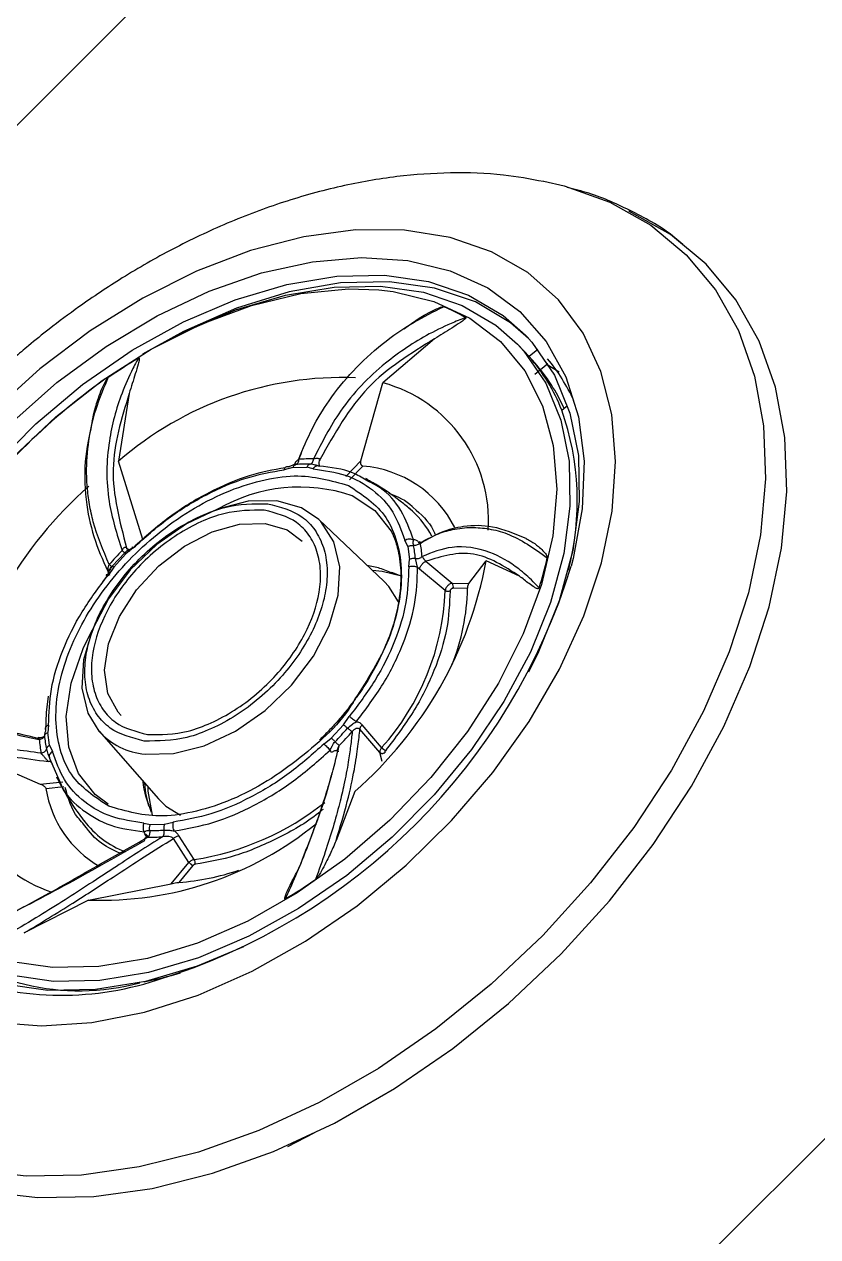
# Model space of a CAD drawing. Header units: inches. Extents: x 0 to 84, y -22 to 124.
# Drawn here: x 35.326 to 36.629, y 34.323 to 36.312 of the extents above; entities that cross this region are included whole.
import ezdxf

# ---------------------------------------------------------------- set-up
doc = ezdxf.new("R2010")
doc.units = ezdxf.units.IN
doc.header["$MEASUREMENT"] = 0
doc.layers.add('1', color=4, linetype='Continuous')
doc.layers.add('BDIM_CYAN', color=4, linetype='Continuous')

# ---------------------------------------------------------------- blocks, each defined once
blk = doc.blocks.new('2026 RELAY')
at = {"layer": '1', "color": 3, "linetype": 'Continuous', "lineweight": 25}
for p, q in [((32.5818, 32.9145), (37.7679, 38.1005)), ((38.4035, 35.7465), (34.5671, 31.9101))]:
    blk.add_line(p, q, dxfattribs=at)
at = {"layer": 'BDIM_CYAN'}
for p, q in [((35.9997, 35.2961), (35.915, 35.2239)), ((36.147, 35.2758), (36.136, 35.2872)), ((36.1695, 35.2784), (36.1552, 35.2669)), ((36.1552, 35.2669), (36.147, 35.2758)), ((36.1644, 35.2567), (36.1552, 35.2669)), ((36.1859, 35.2549), (36.1645, 35.2378)), ((36.2041, 35.2412), (36.1844, 35.2537)), ((35.8789, 35.0957), (35.915, 35.2239)), ((35.4985, 35.2066), (35.481, 35.0956)), ((36.2086, 35.1792), (36.2181, 35.1868)), ((35.7806, 35.1079), (35.7766, 35.0981)), ((35.5208, 34.9666), (35.481, 35.0956)), ((35.7672, 35.0848), (35.7529, 35.0814)), ((35.7672, 35.0848), (35.7902, 35.0853)), ((35.8007, 35.0828), (35.7902, 35.0853)), ((35.8065, 35.0879), (35.8057, 35.0886)), ((35.854, 35.0703), (35.8789, 35.0957)), ((35.8821, 35.0872), (35.8601, 35.0646)), ((35.9638, 35.0131), (35.9576, 35.0185)), ((35.9169, 34.8979), (35.8097, 34.9995)), ((35.9557, 34.9552), (35.9509, 34.9656)), ((35.4913, 34.9452), (35.4707, 34.9229)), ((35.4732, 34.9217), (35.4932, 34.9434)), ((35.5052, 34.953), (35.4932, 34.9434)), ((35.4941, 34.9533), (35.4998, 34.9485)), ((35.9557, 34.9552), (35.9587, 34.9342)), ((35.4732, 34.9217), (35.4637, 34.908)), ((35.9573, 34.922), (35.9587, 34.9342)), ((35.9718, 34.9213), (35.9682, 34.9356)), ((35.9753, 34.918), (35.9718, 34.9213)), ((35.9855, 34.931), (36.0288, 34.895)), ((36.056, 34.8944), (36.0846, 34.932)), ((36.1391, 34.9067), (36.0846, 34.932)), ((35.462, 34.9068), (35.4545, 34.8975)), ((36.0174, 34.883), (35.9753, 34.918)), ((36.0288, 34.895), (36.056, 34.8944)), ((36.0541, 34.8863), (36.03, 34.8868)), ((35.3662, 34.6624), (35.3648, 34.6502)), ((35.8502, 34.6626), (35.8302, 34.641)), ((35.8502, 34.6626), (35.8598, 34.6764)), ((35.9129, 34.6253), (35.8808, 34.6626)), ((35.3677, 34.6292), (35.3648, 34.6502)), ((35.4489, 34.6522), (35.5464, 34.5412)), ((35.8183, 34.6314), (35.8302, 34.641)), ((35.9101, 34.6172), (35.8772, 34.6555)), ((35.2131, 34.6256), (35.3525, 34.5656)), ((35.3677, 34.6292), (35.3725, 34.6188)), ((35.8303, 34.6171), (35.8282, 34.6211)), ((35.3663, 34.6119), (35.3672, 34.6113)), ((35.3678, 34.6081), (35.3846, 34.5693)), ((35.9135, 34.6025), (35.9101, 34.6172)), ((35.3525, 34.5656), (35.3893, 34.5692)), ((35.391, 34.5611), (35.3619, 34.5579)), ((35.8688, 34.5534), (35.8381, 34.4727)), ((35.5227, 34.5016), (35.5332, 34.499)), ((35.5562, 34.4996), (35.5705, 34.503)), ((35.5241, 34.4836), (35.5229, 34.4871)), ((35.5272, 34.4786), (35.5241, 34.4836)), ((35.5332, 34.499), (35.5562, 34.4996)), ((35.5966, 34.4369), (35.5712, 34.4762)), ((35.6052, 34.4417), (35.5805, 34.4801)), ((35.5671, 34.402), (35.5966, 34.4369)), ((35.6032, 34.4318), (35.5801, 34.4041)), ((35.4314, 34.3752), (35.5671, 34.402)), ((35.4314, 34.3752), (35.3261, 34.3213)), ((35.759, 33.9707), (35.8021, 33.993))]:
    blk.add_line(p, q, dxfattribs=at)
at = {"layer": 'BDIM_CYAN', "flags": 128}
for points in [[(36.1791, 35.5548), (36.2123, 35.547), (36.2876, 35.5201)], [(36.2876, 35.5201), (36.3547, 35.4824), (36.4127, 35.4342), (36.4609, 35.3764), (36.4985, 35.3097), (36.525, 35.2351), (36.54, 35.1536), (36.5433, 35.0663), (36.5349, 34.9746), (36.5149, 34.8795), (36.4836, 34.7826), (36.4414, 34.6852), (36.3889, 34.5885), (36.3268, 34.4941), (36.256, 34.4032), (36.1776, 34.317), (36.0925, 34.2369), (36.0021, 34.1639), (35.9075, 34.099), (35.8101, 34.0432), (35.7113, 33.9972), (35.6125, 33.9617), (35.5149, 33.9372), (35.4201, 33.924), (35.3293, 33.9223), (35.2439, 33.9322)], [(35.2617, 33.8969), (35.3483, 33.8869), (35.4402, 33.8886), (35.5363, 33.902), (35.635, 33.9268), (35.7352, 33.9627), (35.8353, 34.0093), (35.9339, 34.0659), (36.0297, 34.1316), (36.1213, 34.2056), (36.2075, 34.2867), (36.287, 34.374), (36.3586, 34.4661), (36.4215, 34.5618), (36.4747, 34.6597), (36.5175, 34.7584), (36.5492, 34.8566), (36.5695, 34.9528), (36.578, 35.0458), (36.5746, 35.1342), (36.5594, 35.2167), (36.5325, 35.2923), (36.4945, 35.3599), (36.4457, 35.4184), (36.3869, 35.4672), (36.3189, 35.5054), (36.3189, 35.5054)], [(36.0934, 35.4391), (36.0255, 35.4626), (35.9506, 35.4746), (35.87, 35.475), (35.7852, 35.4637), (35.6977, 35.441), (35.609, 35.4073), (35.5207, 35.3631), (35.4345, 35.3092), (35.3517, 35.2467), (35.274, 35.1766)], [(35.2764, 34.1748), (35.3543, 34.1686), (35.4372, 34.174), (35.5236, 34.191), (35.6119, 34.2193), (35.7006, 34.2584), (35.788, 34.3075), (35.8727, 34.3658), (35.9531, 34.4323), (36.0278, 34.5057), (36.0954, 34.5847), (36.1548, 34.6681), (36.2049, 34.7541), (36.2447, 34.8414), (36.2736, 34.9284), (36.2911, 35.0134), (36.2969, 35.095), (36.2907, 35.1718), (36.2729, 35.2424), (36.2436, 35.3054), (36.2034, 35.3599), (36.153, 35.4047), (36.0934, 35.4391)], [(35.3043, 35.1574), (35.3799, 35.2245), (35.4605, 35.2837), (35.5444, 35.3341), (35.6299, 35.3745), (35.7155, 35.4042), (35.7994, 35.4226), (35.88, 35.4294), (35.9558, 35.4244), (36.0252, 35.4077), (36.087, 35.3797), (36.1399, 35.3408), (36.1829, 35.2919), (36.2151, 35.2339), (36.236, 35.1679), (36.2451, 35.0953), (36.2422, 35.0173), (36.2274, 34.9357), (36.2242, 34.9231)], [(35.1336, 34.3247), (35.1227, 34.3366), (35.0859, 34.3903), (35.0603, 34.4527), (35.0466, 34.5224), (35.045, 34.598), (35.0555, 34.678), (35.078, 34.7608), (35.1119, 34.8446), (35.1566, 34.9278), (35.2112, 35.0087), (35.2745, 35.0856), (35.3452, 35.1569), (35.422, 35.2213), (35.5033, 35.2774), (35.5874, 35.324), (35.6726, 35.3603), (35.7571, 35.3854), (35.8393, 35.3988), (35.9174, 35.4004), (35.9899, 35.39), (36.0553, 35.3678)], [(35.1027, 34.7783), (35.1065, 34.7889), (35.142, 34.8703), (35.188, 34.9506), (35.2435, 35.0281), (35.3073, 35.1012), (35.3781, 35.1683), (35.4543, 35.228), (35.5344, 35.2791), (35.6166, 35.3204), (35.6991, 35.351), (35.7803, 35.3703), (35.8584, 35.3779), (35.9083, 35.3764)], [(35.9083, 35.3764), (35.9317, 35.3737), (35.9987, 35.3576), (36.0578, 35.3301), (36.108, 35.2918), (36.148, 35.2434), (36.1771, 35.186), (36.1947, 35.1209), (36.2003, 35.0493), (36.1938, 34.9729), (36.1754, 34.8932), (36.1454, 34.812), (36.1046, 34.7309), (36.0537, 34.6518), (35.9939, 34.5763), (35.9264, 34.506), (35.8527, 34.4424), (35.7744, 34.3869), (35.693, 34.3406), (35.6104, 34.3045), (35.5283, 34.2795), (35.4485, 34.266), (35.3726, 34.2643), (35.3023, 34.2745)], [(36.1539, 35.2969), (36.1247, 35.3221), (36.0667, 35.3567), (35.9999, 35.3794), (35.9256, 35.3898), (35.8455, 35.3878), (35.7613, 35.3733), (35.6747, 35.3466), (35.5877, 35.3084), (35.5205, 35.271)], [(35.5808, 35.3037), (35.5902, 35.3084), (35.673, 35.3436), (35.7552, 35.368), (35.835, 35.3811), (35.911, 35.3826), (35.9815, 35.3725), (36.0451, 35.351), (36.1005, 35.3185), (36.1359, 35.2874)], [(36.0553, 35.3678), (36.1123, 35.3344), (36.149, 35.3022)], [(36.149, 35.3022), (36.1597, 35.2904), (36.1966, 35.2366), (36.2221, 35.1743), (36.2358, 35.1046), (36.2374, 35.029), (36.2269, 34.949), (36.2044, 34.8662), (36.1705, 34.7824), (36.1541, 34.7493)], [(36.1359, 35.2874), (36.1465, 35.2757), (36.1824, 35.2235), (36.2072, 35.1629), (36.2205, 35.0951), (36.2221, 35.0216), (36.2118, 34.9438), (36.19, 34.8634), (36.157, 34.7819), (36.1136, 34.701), (36.0606, 34.6224)], [(35.8645, 35.0388), (35.9018, 35.0143), (35.9285, 34.9806)], [(35.8097, 34.9995), (35.7813, 35.0188), (35.7407, 35.0302), (35.6938, 35.0295), (35.6434, 35.0167), (35.5924, 34.9927), (35.5437, 34.9587), (35.5001, 34.9169), (35.4643, 34.8695), (35.4382, 34.8194), (35.4235, 34.7695), (35.4209, 34.7227), (35.4306, 34.6817), (35.4488, 34.6523)], [(35.5245, 34.6147), (35.5714, 34.6154), (35.6218, 34.6282), (35.6728, 34.6522), (35.7215, 34.6862), (35.765, 34.728), (35.8009, 34.7754), (35.8269, 34.8254), (35.8417, 34.8754), (35.8443, 34.9222), (35.8346, 34.9632), (35.8132, 34.9961), (35.8097, 34.9995)], [(35.4855, 34.6779), (35.4805, 34.6833), (35.4635, 34.7143), (35.458, 34.7526), (35.4645, 34.7957), (35.4824, 34.8406), (35.5105, 34.8842), (35.547, 34.9236), (35.5893, 34.9561), (35.6346, 34.9795), (35.6798, 34.9922), (35.7217, 34.9933)], [(35.7217, 34.9933), (35.7576, 34.9827), (35.7826, 34.9639)], [(35.9457, 34.9067), (35.9138, 34.9144), (35.8978, 34.916)], [(35.9293, 34.9134), (35.9416, 34.9085), (35.946, 34.9064)], [(35.9406, 34.8648), (35.9249, 34.8895), (35.9169, 34.8979)], [(35.4638, 34.5324), (35.4425, 34.5484), (35.4152, 34.583), (35.3992, 34.6263), (35.3951, 34.6764), (35.4031, 34.7311), (35.4228, 34.788), (35.4377, 34.818)], [(35.3653, 34.7095), (35.3619, 34.6832), (35.3612, 34.6531)], [(36.0606, 34.6224), (35.999, 34.5476), (35.9302, 34.4783), (35.8556, 34.4157), (35.7766, 34.3612), (35.6948, 34.3159), (35.6121, 34.2806), (35.5299, 34.2562), (35.45, 34.2431), (35.3741, 34.2416), (35.3036, 34.2518), (35.24, 34.2733), (35.1846, 34.3058), (35.1492, 34.3369)], [(35.5305, 34.5292), (35.5257, 34.5504), (35.5239, 34.5668)], [(35.529, 34.5609), (35.5293, 34.554), (35.536, 34.5143)], [(35.5464, 34.5412), (35.5588, 34.5292), (35.5828, 34.5142)], [(35.6859, 34.2985), (35.6099, 34.2667), (35.5253, 34.2416), (35.4432, 34.2282), (35.365, 34.2266), (35.2925, 34.237), (35.2271, 34.2591), (35.1701, 34.2926), (35.1336, 34.3247)]]:
    blk.add_lwpolyline(points, dxfattribs=at)
at = {"layer": 'BDIM_CYAN'}
for centre, radius, start, end in [((35.8986, 35.0652), 0.3063, 60.2185, 67.7536), ((36.0105, 34.4434), 0.9597, 121.1836, 124.7016), ((35.9322, 35.0711), 0.2967, 21.362, 41.2857), ((35.9433, 35.0622), 0.2945, 24.0334, 41.3274), ((35.952, 35.0691), 0.3036, 24.4879, 39.8144), ((36.0888, 34.3488), 1.0834, 125.5753, 144.3894), ((35.8492, 34.6698), 0.5629, 87.9042, 130.8459), ((35.8538, 34.9973), 0.2347, 356.2621, 74.8826), ((35.7842, 35.0302), 0.4498, 345.393, 19.3539), ((35.7959, 34.8252), 0.2739, 88.9185, 94.0167), ((35.8212, 35.0919), 0.0116, 144.8739, 198.9453), ((35.7905, 34.8253), 0.2653, 88.9186, 94.0167), ((35.8678, 34.9021), 0.1856, 27.0552, 85.5897), ((35.8674, 34.5554), 0.6618, 131.1032, 169.5439), ((35.7785, 34.7837), 0.2691, 71.3743, 119.8943), ((35.8581, 34.8986), 0.1558, 28.2981, 47.299), ((35.7648, 34.9199), 0.2154, 5.0866, 11.0712), ((35.8977, 34.5469), 0.5747, 135.6416, 138.7518), ((35.7605, 34.9171), 0.2086, 5.0866, 11.0712), ((35.2418, 35.2267), 1.0282, 287.0373, 342.8287), ((35.4337, 35.0521), 0.6618, 311.1032, 349.5439), ((35.5616, 35.0767), 0.6386, 342.7372, 347.3536), ((35.607, 34.8994), 0.4107, 318.1345, 357.7104), ((36.0225, 34.8899), 0.00815, 337.3517, 38.2663), ((35.6872, 34.8957), 0.367, 338.5548, 358.5454), ((35.5672, 34.663), 0.2086, 185.0866, 191.0712), ((35.5339, 34.7286), 0.1143, 221.8994, 265.2912), ((35.4385, 35.0242), 0.5566, 315.6415, 318.7518), ((35.4324, 35.0306), 0.5748, 315.6417, 318.7517), ((35.4472, 34.6101), 0.2346, 176.2329, 251.217), ((35.5653, 34.6576), 0.2154, 185.0867, 191.0712), ((35.9386, 34.6511), 0.0364, 225.1566, 237.6581), ((35.5394, 34.5863), 0.1798, 189.068, 239.9626), ((35.5353, 34.8938), 0.4575, 278.7823, 308.411), ((35.5498, 34.6018), 0.1584, 217.6048, 248.5223), ((35.4527, 34.9321), 0.5573, 267.8068, 309.3344), ((35.5371, 34.7547), 0.2653, 268.9186, 274.0167), ((35.5342, 34.7523), 0.2739, 268.9186, 274.0167), ((35.5979, 34.4364), 0.00901, 343.2833, 35.7147), ((35.5528, 34.7887), 0.3855, 274.056, 289.0217), ((35.2581, 35.198), 0.9597, 301.1836, 304.7019), ((35.4166, 34.6074), 0.3811, 227.6992, 285.145), ((35.3877, 34.7221), 0.5031, 248.6346, 287.9918), ((35.388, 34.9065), 0.6792, 281.4507, 286.6721)]:
    blk.add_arc(centre, radius, start, end, dxfattribs=at)
for points, knots in [([(36.1785, 35.5541), (36.1568, 35.5582), (36.1077, 35.5674), (36.0269, 35.5698), (35.9372, 35.5638), (35.8454, 35.5477), (35.7522, 35.522), (35.6597, 35.4873), (35.5711, 35.4453), (35.4898, 35.3988), (35.4224, 35.3539), (35.3715, 35.3159), (35.3363, 35.2876), (35.312, 35.2669), (35.295, 35.252), (35.2831, 35.2412), (35.2748, 35.2336), (35.2689, 35.2281), (35.2648, 35.2242), (35.2603, 35.2199), (35.2571, 35.2169), (35.2549, 35.2148)], [0, 0, 0, 0, 0.074244, 0.167929, 0.259973, 0.35451, 0.450839, 0.546212, 0.64031, 0.729298, 0.808383, 0.864437, 0.904119, 0.932193, 0.95205, 0.966094, 0.976024, 0.983046, 0.988012, 0.991523, 1, 1, 1, 1]), ([(36.4073, 35.4509), (36.4031, 35.4546), (36.3783, 35.4764), (36.3264, 35.5049), (36.2667, 35.5322), (36.2292, 35.5415), (36.2172, 35.5444)], [0, 0, 0, 0, 0.0811107, 0.4701054, 0.8301533, 1, 1, 1, 1]), ([(35.7767, 35.0984), (35.7837, 35.1155), (35.7975, 35.149), (35.8275, 35.1979), (35.8655, 35.2451), (35.9129, 35.2885), (35.9632, 35.3234), (35.9983, 35.3407), (36.0146, 35.3486)], [0, 0, 0, 0, 0.154219, 0.301464, 0.47799, 0.661716, 0.843633, 1, 1, 1, 1]), ([(35.9497, 35.3124), (35.9537, 35.3154), (35.9644, 35.3235), (35.98, 35.3334), (35.9947, 35.3416), (36.005, 35.346), (36.0114, 35.3491), (36.0142, 35.3487), (36.0146, 35.3486)], [0, 0, 0, 0, 0.191782, 0.518998, 0.728969, 0.85611, 0.98384, 1, 1, 1, 1]), ([(36.0507, 35.331), (36.05, 35.3307), (36.0479, 35.3299), (36.0417, 35.3276), (36.0223, 35.3197), (35.9788, 35.2991), (35.9123, 35.2549), (35.845, 35.1855), (35.8148, 35.126), (35.801, 35.099)], [0, 0, 0, 0, 0.007324, 0.019564, 0.058649, 0.192116, 0.441769, 0.746986, 1, 1, 1, 1]), ([(36.0507, 35.331), (36.0508, 35.3309), (36.0509, 35.3308), (36.051, 35.3306), (36.051, 35.3303), (36.0509, 35.3299), (36.0503, 35.3291), (36.0474, 35.3264), (36.035, 35.3181), (36.0183, 35.308), (36.0044, 35.2991), (35.9997, 35.2961)], [0, 0, 0, 0, 0.005486, 0.011027, 0.016042, 0.021524, 0.030897, 0.060168, 0.194769, 0.728714, 1, 1, 1, 1]), ([(35.9997, 35.2961), (35.9608, 35.2721), (35.8822, 35.2237), (35.8354, 35.1405), (35.8117, 35.0986)], [0, 0, 0, 0, 0.494868, 1, 1, 1, 1]), ([(35.5136, 35.2645), (35.5132, 35.2637), (35.5121, 35.2618), (35.509, 35.2561), (35.4996, 35.238), (35.4808, 35.1954), (35.4614, 35.123), (35.4597, 35.0348), (35.4783, 34.9756), (35.4867, 34.9487)], [0, 0, 0, 0, 0.007325, 0.019566, 0.05865, 0.192116, 0.441769, 0.746986, 1, 1, 1, 1]), ([(35.5136, 35.2645), (35.5137, 35.2645), (35.5139, 35.2646), (35.5142, 35.2647), (35.5145, 35.2646), (35.5147, 35.2644), (35.5149, 35.2637), (35.5148, 35.2605), (35.5112, 35.2468), (35.5051, 35.2282), (35.5001, 35.212), (35.4985, 35.2066)], [0, 0, 0, 0, 0.005501, 0.011055, 0.016084, 0.02158, 0.030977, 0.060324, 0.195274, 0.730604, 1, 1, 1, 1]), ([(35.4655, 34.9259), (35.4557, 34.949), (35.442, 34.9815), (35.4329, 35.0244), (35.4292, 35.0532), (35.4279, 35.0904), (35.4321, 35.1354), (35.4444, 35.1859), (35.4578, 35.2174), (35.4641, 35.2324)], [0, 0, 0, 0, 0.229238, 0.322198, 0.414546, 0.50635, 0.67863, 0.847274, 1, 1, 1, 1]), ([(35.4378, 35.161), (35.4388, 35.1657), (35.4414, 35.1784), (35.4467, 35.196), (35.4527, 35.2119), (35.4579, 35.2227), (35.4609, 35.2295), (35.4638, 35.2321), (35.4641, 35.2324)], [0, 0, 0, 0, 0.191797, 0.519052, 0.729035, 0.856173, 0.983899, 1, 1, 1, 1]), ([(35.4985, 35.2066), (35.4858, 35.1653), (35.4601, 35.082), (35.4827, 34.9965), (35.4941, 34.9533)], [0, 0, 0, 0, 0.495173, 1, 1, 1, 1]), ([(35.4378, 35.161), (35.433, 35.139), (35.4233, 35.0936), (35.4264, 35.0271), (35.4407, 34.9645), (35.4579, 34.9267), (35.4663, 34.9081)], [0, 0, 0, 0, 0.262316, 0.539411, 0.773759, 1, 1, 1, 1]), ([(35.7715, 35.093), (35.7715, 35.093), (35.7717, 35.0942), (35.7733, 35.0961), (35.7756, 35.0977), (35.7767, 35.0984)], [0, 0, 0, 0, 0.027901, 0.517854, 1, 1, 1, 1]), ([(35.801, 35.099), (35.8019, 35.0994), (35.8037, 35.1), (35.8063, 35.1003), (35.8083, 35.1002), (35.8096, 35.0998), (35.8109, 35.0993), (35.8114, 35.0988), (35.8117, 35.0986)], [0, 0, 0, 0, 0.27767, 0.532627, 0.651875, 0.767289, 0.882123, 1, 1, 1, 1]), ([(35.7546, 35.0845), (35.735, 35.081), (35.694, 35.0736), (35.629, 35.0452), (35.5635, 35.0056), (35.5244, 34.9707), (35.5048, 34.9532)], [0, 0, 0, 0, 0.2318259, 0.487884, 0.7439421, 1, 1, 1, 1]), ([(35.5052, 34.953), (35.5239, 34.9697), (35.5617, 35.0035), (35.6254, 35.0421), (35.6906, 35.0703), (35.7323, 35.0777), (35.7529, 35.0814)], [0, 0, 0, 0, 0.247011, 0.5, 0.752989, 1, 1, 1, 1]), ([(35.772, 35.0899), (35.7698, 35.0895), (35.7653, 35.0887), (35.7623, 35.0868), (35.7607, 35.0859)], [0, 0, 0, 0, 0.490746, 1, 1, 1, 1]), ([(35.7714, 35.0928), (35.7708, 35.0918), (35.77, 35.0901), (35.7686, 35.0893), (35.7683, 35.0893), (35.7682, 35.0894)], [0, 0, 0, 0, 0.478086, 0.736659, 1, 1, 1, 1]), ([(35.8101, 35.0873), (35.8081, 35.0879), (35.8046, 35.0889), (35.7996, 35.0902), (35.7969, 35.0904), (35.7955, 35.0905)], [0, 0, 0, 0, 0.40286, 0.687897, 1, 1, 1, 1]), ([(35.8007, 35.0828), (35.8188, 35.0802), (35.8555, 35.075), (35.8996, 35.0499), (35.9337, 35.014), (35.9452, 34.9816), (35.9509, 34.9656)], [0, 0, 0, 0, 0.2470115, 0.5, 0.7529885, 1, 1, 1, 1]), ([(35.8873, 35.0641), (35.8801, 35.0685), (35.8583, 35.0819), (35.8295, 35.0851), (35.8101, 35.0873)], [0, 0, 0, 0, 0.328613, 1, 1, 1, 1]), ([(35.8821, 35.0872), (35.8817, 35.0873), (35.8811, 35.0874), (35.8801, 35.0882), (35.8794, 35.0892), (35.8788, 35.0907), (35.8785, 35.093), (35.8787, 35.0947), (35.8789, 35.0957)], [0, 0, 0, 0, 0.127615, 0.255978, 0.374291, 0.494236, 0.689367, 1, 1, 1, 1]), ([(35.4651, 34.529), (35.442, 34.5441), (35.4065, 34.5675), (35.3835, 34.6219), (35.3762, 34.6707), (35.3812, 34.7249), (35.4023, 34.7974), (35.4526, 34.8871), (35.5279, 34.9655), (35.5983, 35.0156), (35.6564, 35.0457), (35.7144, 35.0649), (35.7865, 35.0761), (35.83, 35.0636), (35.8584, 35.0554)], [0, 0, 0, 0, 0.119728, 0.18418, 0.25, 0.31582, 0.380272, 0.5, 0.619728, 0.68418, 0.75, 0.81582, 0.880272, 1, 1, 1, 1]), ([(35.9589, 35.0174), (35.9538, 35.0216), (35.9362, 35.0359), (35.912, 35.0528), (35.8922, 35.0637), (35.8869, 35.0667)], [0, 0, 0, 0, 0.232225, 0.793032, 1, 1, 1, 1]), ([(35.9653, 34.9663), (35.9592, 34.9829), (35.947, 35.0161), (35.9189, 35.0487), (35.8953, 35.0602), (35.8873, 35.0641)], [0, 0, 0, 0, 0.39832, 0.79664, 1, 1, 1, 1]), ([(35.8584, 35.0554), (35.8814, 35.0403), (35.9169, 35.0169), (35.9399, 34.9625), (35.9473, 34.9137), (35.9421, 34.8595), (35.9224, 34.7886), (35.8899, 34.7376), (35.8691, 34.7051)], [0, 0, 0, 0, 0.242609, 0.37321, 0.506583, 0.639955, 0.770556, 1, 1, 1, 1]), ([(35.9249, 35.0426), (35.939, 35.0371), (35.9541, 35.0313), (35.9639, 35.02), (35.9645, 35.0193)], [0, 0, 0, 0, 0.942773, 1, 1, 1, 1]), ([(35.5232, 34.6361), (35.503, 34.6413), (35.472, 34.6494), (35.4448, 34.6785), (35.4304, 34.707), (35.4244, 34.7408), (35.4274, 34.7887), (35.4492, 34.8521), (35.4921, 34.913), (35.5363, 34.9558), (35.5748, 34.9843), (35.6152, 35.0061), (35.6677, 35.0256), (35.7029, 35.0255), (35.7258, 35.0255)], [0, 0, 0, 0, 0.119728, 0.18418, 0.25, 0.31582, 0.380272, 0.5, 0.619728, 0.68418, 0.75, 0.81582, 0.880272, 1, 1, 1, 1]), ([(35.7258, 35.0255), (35.746, 35.0203), (35.7771, 35.0123), (35.8043, 34.9832), (35.8186, 34.9547), (35.8246, 34.9208), (35.8217, 34.873), (35.7998, 34.8095), (35.757, 34.7486), (35.7127, 34.7058), (35.6743, 34.6773), (35.6338, 34.6555), (35.5813, 34.6361), (35.5461, 34.6361), (35.5232, 34.6361)], [0, 0, 0, 0, 0.119728, 0.18418, 0.25, 0.31582, 0.380272, 0.5, 0.619728, 0.68418, 0.75, 0.81582, 0.880272, 1, 1, 1, 1]), ([(35.9645, 35.0193), (35.9774, 35.0083), (35.9924, 34.9955), (36, 34.9767), (36.001, 34.974)], [0, 0, 0, 0, 0.857991, 1, 1, 1, 1]), ([(35.7203, 35.0149), (35.6987, 35.0149), (35.6654, 35.0149), (35.6157, 34.9966), (35.5775, 34.9759), (35.5411, 34.949), (35.4993, 34.9085), (35.4588, 34.851), (35.4381, 34.791), (35.4354, 34.7458), (35.441, 34.7137), (35.4546, 34.6868), (35.4803, 34.6593), (35.5097, 34.6517), (35.5287, 34.6468)], [0, 0, 0, 0, 0.119728, 0.18418, 0.25, 0.31582, 0.380272, 0.5, 0.619728, 0.68418, 0.75, 0.81582, 0.880272, 1, 1, 1, 1]), ([(35.5287, 34.6468), (35.5504, 34.6467), (35.5837, 34.6467), (35.6333, 34.6651), (35.6715, 34.6857), (35.7079, 34.7126), (35.7498, 34.7531), (35.7903, 34.8107), (35.8109, 34.8707), (35.8137, 34.9159), (35.808, 34.9479), (35.7945, 34.9748), (35.7687, 35.0024), (35.7394, 35.01), (35.7203, 35.0149)], [0, 0, 0, 0, 0.119728, 0.18418, 0.25, 0.31582, 0.380272, 0.5, 0.619728, 0.68418, 0.75, 0.81582, 0.880272, 1, 1, 1, 1]), ([(35.9286, 34.9805), (35.9287, 34.9803), (35.9291, 34.9796), (35.9351, 34.9672), (35.9422, 34.9418), (35.9457, 34.9052), (35.9412, 34.8592), (35.9282, 34.8123), (35.9099, 34.7701), (35.8911, 34.7368), (35.8778, 34.7161), (35.8703, 34.7061), (35.8693, 34.7049)], [0, 0, 0, 0, 0.0237627, 0.1026676, 0.2083463, 0.3533722, 0.5034639, 0.6696393, 0.800117, 0.8999172, 0.9875106, 1, 1, 1, 1]), ([(35.9762, 34.9613), (35.985, 34.9662), (36.002, 34.9757), (36.0306, 34.9843), (36.0595, 34.9875), (36.0896, 34.9849), (36.1325, 34.9738), (36.1632, 34.9521), (36.1847, 34.9369)], [0, 0, 0, 0, 0.135552, 0.260798, 0.405842, 0.535564, 0.673856, 1, 1, 1, 1]), ([(36.1499, 34.9683), (36.1317, 34.976), (36.0982, 34.9903), (36.0504, 34.9901), (36.0106, 34.9803), (35.9886, 34.9674), (35.9778, 34.961)], [0, 0, 0, 0, 0.317509, 0.583481, 0.794833, 1, 1, 1, 1]), ([(35.9652, 34.9571), (35.9649, 34.9592), (35.9645, 34.9629), (35.965, 34.9653), (35.9653, 34.9663)], [0, 0, 0, 0, 0.571403, 1, 1, 1, 1]), ([(35.9731, 34.9632), (35.9717, 34.9641), (35.9688, 34.966), (35.9665, 34.9662), (35.9653, 34.9663)], [0, 0, 0, 0, 0.459354, 1, 1, 1, 1]), ([(35.9731, 34.9632), (35.9733, 34.9627), (35.9735, 34.9617), (35.9746, 34.9608), (35.976, 34.9605), (35.9772, 34.9609), (35.9778, 34.961)], [0, 0, 0, 0, 0.245337, 0.5, 0.754663, 1, 1, 1, 1]), ([(35.9778, 34.961), (35.9774, 34.9614), (35.9767, 34.9621), (35.9756, 34.9631), (35.9749, 34.9636), (35.975, 34.9631), (35.9758, 34.9619), (35.9762, 34.9613)], [0, 0, 0, 0, 0.111469, 0.230184, 0.482261, 0.743373, 1, 1, 1, 1]), ([(36.1499, 34.9683), (36.1525, 34.967), (36.1596, 34.9633), (36.169, 34.9567), (36.1769, 34.9496), (36.1813, 34.9445), (36.1836, 34.9411), (36.1845, 34.939), (36.1848, 34.9377), (36.1847, 34.9371), (36.1847, 34.9369)], [0, 0, 0, 0, 0.191797, 0.519572, 0.729704, 0.856737, 0.930022, 0.970712, 0.992634, 1, 1, 1, 1]), ([(35.4867, 34.9487), (35.4872, 34.9497), (35.4882, 34.9516), (35.4899, 34.9533), (35.4913, 34.9541), (35.4924, 34.9542), (35.4933, 34.954), (35.4939, 34.9535), (35.4941, 34.9533)], [0, 0, 0, 0, 0.277558, 0.532524, 0.651825, 0.767232, 0.882131, 1, 1, 1, 1]), ([(35.4911, 34.945), (35.4911, 34.9449), (35.4912, 34.9448), (35.4901, 34.9456), (35.4886, 34.947), (35.4873, 34.9482), (35.4867, 34.9487)], [0, 0, 0, 0, 0.266689, 0.531115, 0.778754, 1, 1, 1, 1]), ([(35.5048, 34.9532), (35.5038, 34.9527), (35.5024, 34.9519), (35.5001, 34.951), (35.4975, 34.9498), (35.4943, 34.9479), (35.4922, 34.9459), (35.4911, 34.945)], [0, 0, 0, 0, 0.224307, 0.303573, 0.473827, 0.745729, 1, 1, 1, 1]), ([(35.4911, 34.9448), (35.4919, 34.9457), (35.4935, 34.9474), (35.4953, 34.9489), (35.4966, 34.9497), (35.4973, 34.9493), (35.4977, 34.9491)], [0, 0, 0, 0, 0.320589, 0.589954, 0.808478, 1, 1, 1, 1]), ([(35.4912, 34.945), (35.4913, 34.945), (35.4915, 34.9449), (35.4922, 34.9443), (35.4929, 34.9437), (35.4932, 34.9434)], [0, 0, 0, 0, 0.288757, 0.653014, 1, 1, 1, 1]), ([(35.4998, 34.9485), (35.4998, 34.9485), (35.499, 34.9485), (35.4977, 34.949), (35.496, 34.9501), (35.4948, 34.9516), (35.4943, 34.9527), (35.4941, 34.9533)], [0, 0, 0, 0, 0.003449, 0.274311, 0.53516, 0.778573, 1, 1, 1, 1]), ([(35.9682, 34.9356), (35.9694, 34.9355), (35.9716, 34.9353), (35.9749, 34.936), (35.9776, 34.9373), (35.9788, 34.9385), (35.9794, 34.939)], [0, 0, 0, 0, 0.266689, 0.531115, 0.778754, 1, 1, 1, 1]), ([(36.1714, 34.8872), (36.171, 34.8877), (36.17, 34.8889), (36.1667, 34.8924), (36.1562, 34.9032), (36.1313, 34.9253), (36.0873, 34.9505), (36.0312, 34.9593), (35.9955, 34.9454), (35.9794, 34.939)], [0, 0, 0, 0, 0.007325, 0.019566, 0.058651, 0.192116, 0.441769, 0.746986, 1, 1, 1, 1]), ([(35.9794, 34.939), (35.9797, 34.9385), (35.9803, 34.9373), (35.9816, 34.9355), (35.9828, 34.934), (35.9837, 34.9329), (35.9847, 34.9318), (35.9852, 34.9313), (35.9855, 34.931)], [0, 0, 0, 0, 0.277554, 0.532524, 0.651828, 0.767234, 0.882133, 1, 1, 1, 1]), ([(36.1391, 34.9067), (36.1141, 34.9227), (36.0636, 34.955), (36.0117, 34.939), (35.9855, 34.931)], [0, 0, 0, 0, 0.495173, 1, 1, 1, 1]), ([(35.4706, 34.9228), (35.4686, 34.9199), (35.4652, 34.9148), (35.4629, 34.9092), (35.462, 34.9068)], [0, 0, 0, 0, 0.571404, 1, 1, 1, 1]), ([(35.4663, 34.9081), (35.4659, 34.9086), (35.4652, 34.9095), (35.4642, 34.9121), (35.4637, 34.9161), (35.464, 34.9211), (35.465, 34.9243), (35.4655, 34.9259)], [0, 0, 0, 0, 0.111469, 0.230184, 0.482262, 0.743373, 1, 1, 1, 1]), ([(35.4643, 34.9125), (35.4644, 34.9132), (35.4647, 34.9146), (35.4659, 34.9172), (35.4678, 34.92), (35.4694, 34.9218), (35.4703, 34.9227)], [0, 0, 0, 0, 0.233809, 0.481596, 0.738225, 1, 1, 1, 1]), ([(35.9573, 34.922), (35.9567, 34.9027), (35.9555, 34.8637), (35.9359, 34.8), (35.9048, 34.7359), (35.8746, 34.6961), (35.8598, 34.6764)], [0, 0, 0, 0, 0.247011, 0.5, 0.752989, 1, 1, 1, 1]), ([(35.8711, 34.6676), (35.8866, 34.6882), (35.9177, 34.7293), (35.9497, 34.7952), (35.9699, 34.8608), (35.9712, 34.9011), (35.9718, 34.9213)], [0, 0, 0, 0, 0.25, 0.5, 0.75, 1, 1, 1, 1]), ([(35.9318, 34.9108), (35.9247, 34.914), (35.9108, 34.9201), (35.8959, 34.9229), (35.8886, 34.9243)], [0, 0, 0, 0, 0.514756, 1, 1, 1, 1]), ([(35.9753, 34.918), (35.9754, 34.9186), (35.9755, 34.9197), (35.9762, 34.9217), (35.9773, 34.9239), (35.9788, 34.926), (35.9806, 34.928), (35.9824, 34.9295), (35.9841, 34.9305), (35.985, 34.9308), (35.9855, 34.931)], [0, 0, 0, 0, 0.11221, 0.235183, 0.36644, 0.502102, 0.63743, 0.767756, 0.889371, 1, 1, 1, 1]), ([(35.3662, 34.6624), (35.3667, 34.6817), (35.3679, 34.7207), (35.3876, 34.7844), (35.4187, 34.8485), (35.4488, 34.8883), (35.4637, 34.908)], [0, 0, 0, 0, 0.247012, 0.5, 0.752988, 1, 1, 1, 1]), ([(36.1714, 34.8872), (36.1714, 34.8871), (36.1713, 34.8869), (36.1711, 34.8866), (36.1709, 34.8864), (36.1705, 34.8862), (36.1697, 34.886), (36.1671, 34.8864), (36.159, 34.8911), (36.1495, 34.8986), (36.1417, 34.9047), (36.1391, 34.9067)], [0, 0, 0, 0, 0.005501, 0.011055, 0.016084, 0.02158, 0.030977, 0.060324, 0.195274, 0.730604, 1, 1, 1, 1]), ([(36.0253, 34.8821), (36.0243, 34.8615), (36.0224, 34.8197), (36.0008, 34.7517), (35.9672, 34.6836), (35.935, 34.6413), (35.9191, 34.6203)], [0, 0, 0, 0, 0.247096, 0.5, 0.752904, 1, 1, 1, 1]), ([(36.0288, 34.895), (36.0281, 34.8949), (36.0266, 34.8946), (36.0243, 34.8935), (36.0225, 34.8922), (36.0209, 34.8906), (36.0194, 34.8889), (36.0183, 34.8868), (36.0176, 34.8848), (36.0175, 34.8836), (36.0174, 34.883)], [0, 0, 0, 0, 0.156145, 0.293104, 0.410773, 0.509038, 0.632745, 0.755839, 0.878269, 1, 1, 1, 1]), ([(36.03, 34.8868), (36.0297, 34.8868), (36.0292, 34.8867), (36.0283, 34.8864), (36.0275, 34.8859), (36.0267, 34.8852), (36.026, 34.8844), (36.0256, 34.8836), (36.0253, 34.8828), (36.0253, 34.8823), (36.0253, 34.8821)], [0, 0, 0, 0, 0.121775, 0.245594, 0.376257, 0.509474, 0.637578, 0.768745, 0.883898, 1, 1, 1, 1]), ([(36.0541, 34.8863), (36.0541, 34.8867), (36.0541, 34.8875), (36.0543, 34.8888), (36.0545, 34.8901), (36.0548, 34.8915), (36.0554, 34.8932), (36.0558, 34.8939), (36.056, 34.8944)], [0, 0, 0, 0, 0.127623, 0.255995, 0.374285, 0.494117, 0.688937, 1, 1, 1, 1]), ([(35.1061, 34.7447), (35.1136, 34.7378), (35.135, 34.7179), (35.1855, 34.6866), (35.2605, 34.658), (35.3226, 34.6446), (35.3507, 34.6385)], [0, 0, 0, 0, 0.141781, 0.406989, 0.731223, 1, 1, 1, 1]), ([(35.1364, 34.7274), (35.1639, 34.7089), (35.2193, 34.6715), (35.3064, 34.6509), (35.3503, 34.6405)], [0, 0, 0, 0, 0.495173, 1, 1, 1, 1]), ([(35.3539, 34.6162), (35.3384, 34.6182), (35.3087, 34.6221), (35.2648, 34.6297), (35.2239, 34.6387), (35.1852, 34.6503), (35.1341, 34.6698), (35.1046, 34.6901), (35.0838, 34.7045)], [0, 0, 0, 0, 0.134858, 0.259599, 0.404069, 0.533562, 0.672142, 1, 1, 1, 1]), ([(35.8691, 34.7051), (35.868, 34.7032), (35.8479, 34.6668), (35.7944, 34.6192), (35.7253, 34.5687), (35.667, 34.5387), (35.609, 34.5195), (35.5369, 34.5083), (35.4934, 34.5208), (35.4651, 34.529)], [0, 0, 0, 0, 0.012827, 0.249213, 0.376463, 0.506414, 0.636364, 0.763615, 1, 1, 1, 1]), ([(35.8693, 34.7049), (35.8651, 34.6992), (35.8572, 34.6884), (35.8455, 34.6743), (35.8359, 34.6634), (35.8287, 34.6557), (35.8207, 34.6473), (35.8148, 34.6416), (35.8107, 34.6375)], [0, 0, 0, 0, 0.239015, 0.456037, 0.613281, 0.725816, 0.805867, 1, 1, 1, 1]), ([(35.126, 34.6655), (35.1462, 34.6557), (35.1833, 34.6378), (35.2474, 34.6211), (35.3073, 34.6101), (35.3464, 34.605), (35.3657, 34.6025)], [0, 0, 0, 0, 0.318533, 0.584798, 0.795469, 1, 1, 1, 1]), ([(35.857, 34.6572), (35.8596, 34.6596), (35.864, 34.6637), (35.869, 34.6664), (35.8711, 34.6676)], [0, 0, 0, 0, 0.571399, 1, 1, 1, 1]), ([(35.8808, 34.6626), (35.8796, 34.6639), (35.8769, 34.6665), (35.8731, 34.6672), (35.8711, 34.6676)], [0, 0, 0, 0, 0.459375, 1, 1, 1, 1]), ([(35.8808, 34.6626), (35.8802, 34.662), (35.8791, 34.6607), (35.8778, 34.6588), (35.8771, 34.6569), (35.8772, 34.656), (35.8772, 34.6555)], [0, 0, 0, 0, 0.245337, 0.5, 0.754663, 1, 1, 1, 1]), ([(35.3594, 34.6445), (35.359, 34.6441), (35.3583, 34.6434), (35.3553, 34.6418), (35.3519, 34.6411), (35.3498, 34.6415), (35.3489, 34.6417)], [0, 0, 0, 0, 0.283608, 0.547917, 0.787658, 1, 1, 1, 1]), ([(35.3507, 34.6385), (35.3503, 34.6392), (35.3494, 34.6405), (35.3489, 34.6415), (35.349, 34.6418), (35.3492, 34.6416), (35.3497, 34.6412), (35.3501, 34.6407), (35.3503, 34.6405)], [0, 0, 0, 0, 0.277554, 0.532524, 0.651828, 0.767234, 0.882133, 1, 1, 1, 1]), ([(35.3594, 34.6445), (35.3591, 34.6437), (35.3585, 34.6422), (35.3563, 34.6403), (35.3536, 34.639), (35.3516, 34.6386), (35.3507, 34.6385)], [0, 0, 0, 0, 0.266689, 0.531115, 0.778754, 1, 1, 1, 1]), ([(35.3612, 34.6531), (35.3611, 34.6525), (35.3609, 34.6519), (35.3605, 34.6512), (35.3602, 34.6507), (35.3594, 34.6489), (35.3594, 34.6463), (35.3594, 34.6445)], [0, 0, 0, 0, 0.22908, 0.257055, 0.306679, 0.485356, 1, 1, 1, 1]), ([(35.8645, 34.6516), (35.8638, 34.644), (35.8623, 34.6298), (35.8581, 34.6002), (35.8521, 34.5683), (35.8436, 34.532), (35.8334, 34.4952), (35.8204, 34.4536), (35.8099, 34.4241), (35.8045, 34.409)], [0, 0, 0, 0, 0.154271, 0.288952, 0.454424, 0.575072, 0.714225, 0.852753, 1, 1, 1, 1]), ([(35.8365, 34.635), (35.8359, 34.6356), (35.8347, 34.6368), (35.833, 34.6385), (35.8314, 34.6399), (35.8306, 34.6407), (35.8302, 34.641)], [0, 0, 0, 0, 0.257259, 0.51339, 0.762603, 1, 1, 1, 1]), ([(35.8381, 34.4727), (35.8447, 34.4947), (35.8575, 34.5374), (35.8684, 34.5889), (35.8745, 34.6289), (35.8763, 34.6467), (35.8772, 34.6555)], [0, 0, 0, 0, 0.280747, 0.545552, 0.776817, 1, 1, 1, 1]), ([(35.8772, 34.6555), (35.8768, 34.6558), (35.8759, 34.6565), (35.8738, 34.6571), (35.8709, 34.6567), (35.8674, 34.655), (35.8655, 34.6527), (35.8645, 34.6516)], [0, 0, 0, 0, 0.111467, 0.230181, 0.482258, 0.743371, 1, 1, 1, 1]), ([(35.3625, 34.6229), (35.3633, 34.6202), (35.3647, 34.6156), (35.3669, 34.6103), (35.3678, 34.6081)], [0, 0, 0, 0, 0.5714031, 1, 1, 1, 1]), ([(35.8183, 34.6314), (35.7996, 34.6147), (35.7617, 34.5809), (35.698, 34.5423), (35.6328, 34.5141), (35.5911, 34.5067), (35.5705, 34.503)], [0, 0, 0, 0, 0.247011, 0.5, 0.752989, 1, 1, 1, 1]), ([(35.5724, 34.4885), (35.5939, 34.4923), (35.637, 34.5), (35.704, 34.5291), (35.7695, 34.5688), (35.8087, 34.6037), (35.8282, 34.6211)], [0, 0, 0, 0, 0.25, 0.5, 0.75, 1, 1, 1, 1]), ([(35.755, 34.3769), (35.7553, 34.3777), (35.7563, 34.3797), (35.759, 34.3858), (35.7675, 34.4049), (35.7859, 34.4479), (35.8113, 34.5141), (35.832, 34.5825), (35.8398, 34.6143), (35.8434, 34.6287)], [0, 0, 0, 0, 0.007325, 0.019566, 0.05865, 0.192116, 0.441769, 0.746986, 1, 1, 1, 1]), ([(35.8282, 34.6211), (35.8288, 34.6222), (35.8295, 34.6237), (35.8305, 34.626), (35.8317, 34.6285), (35.8336, 34.6318), (35.8356, 34.634), (35.8365, 34.635)], [0, 0, 0, 0, 0.224307, 0.303573, 0.473827, 0.745729, 1, 1, 1, 1]), ([(35.8303, 34.6171), (35.8309, 34.6175), (35.8321, 34.6184), (35.8341, 34.6196), (35.8362, 34.6204), (35.8382, 34.6209), (35.8399, 34.6208), (35.841, 34.6202), (35.8416, 34.6193), (35.8417, 34.6185), (35.8417, 34.6182)], [0, 0, 0, 0, 0.112211, 0.235183, 0.366441, 0.502102, 0.637431, 0.767756, 0.88937, 1, 1, 1, 1]), ([(35.8365, 34.635), (35.8373, 34.6342), (35.839, 34.6327), (35.8411, 34.6307), (35.8426, 34.6293), (35.8431, 34.6289), (35.8434, 34.6287)], [0, 0, 0, 0, 0.266689, 0.531115, 0.778754, 1, 1, 1, 1]), ([(35.8403, 34.6205), (35.8404, 34.6208), (35.8405, 34.6212), (35.8405, 34.6223), (35.8406, 34.6232), (35.8407, 34.6236)], [0, 0, 0, 0, 0.538774, 0.773403, 1, 1, 1, 1]), ([(35.8434, 34.6287), (35.8427, 34.6279), (35.8415, 34.6262), (35.8406, 34.6236), (35.8404, 34.6217), (35.8406, 34.6203), (35.841, 34.6191), (35.8415, 34.6185), (35.8417, 34.6182)], [0, 0, 0, 0, 0.2775578, 0.5325236, 0.6518255, 0.7672317, 0.8821311, 1, 1, 1, 1]), ([(35.9129, 34.6253), (35.9124, 34.6246), (35.9113, 34.6232), (35.9103, 34.6211), (35.9098, 34.619), (35.91, 34.6178), (35.9101, 34.6172)], [0, 0, 0, 0, 0.245118, 0.499544, 0.75421, 1, 1, 1, 1]), ([(35.9191, 34.6203), (35.9189, 34.62), (35.9185, 34.6195), (35.9181, 34.6186), (35.9179, 34.6177), (35.918, 34.6172), (35.9181, 34.617)], [0, 0, 0, 0, 0.2447753, 0.4924292, 0.7447136, 1, 1, 1, 1]), ([(35.3657, 34.6025), (35.3653, 34.603), (35.3644, 34.6039), (35.3624, 34.6061), (35.3597, 34.6092), (35.3565, 34.613), (35.3547, 34.6151), (35.3539, 34.6162)], [0, 0, 0, 0, 0.111469, 0.230184, 0.482261, 0.743373, 1, 1, 1, 1]), ([(35.3725, 34.5982), (35.3722, 34.5988), (35.3717, 34.6001), (35.3701, 34.6014), (35.3681, 34.6024), (35.3665, 34.6025), (35.3657, 34.6025)], [0, 0, 0, 0, 0.245337, 0.5, 0.754663, 1, 1, 1, 1]), ([(35.5227, 34.5016), (35.5046, 34.5042), (35.4679, 34.5094), (35.4239, 34.5345), (35.3898, 34.5704), (35.3782, 34.6028), (35.3725, 34.6188)], [0, 0, 0, 0, 0.247011, 0.5, 0.752989, 1, 1, 1, 1]), ([(35.9101, 34.6172), (35.9106, 34.6168), (35.9113, 34.6163), (35.9127, 34.6159), (35.9138, 34.6158), (35.915, 34.6158), (35.9165, 34.6162), (35.9175, 34.6167), (35.9181, 34.617)], [0, 0, 0, 0, 0.250263, 0.382232, 0.514843, 0.645287, 0.771015, 1, 1, 1, 1]), ([(35.7771, 34.4275), (35.7926, 34.4669), (35.8174, 34.5297), (35.8279, 34.5694), (35.8319, 34.5842)], [0, 0, 0, 0, 0.626902, 1, 1, 1, 1]), ([(35.3525, 34.5656), (35.354, 34.565), (35.3571, 34.5637), (35.3601, 34.5611), (35.3616, 34.5591), (35.3618, 34.5582), (35.3619, 34.5579)], [0, 0, 0, 0, 0.3556762, 0.7227567, 0.9159957, 1, 1, 1, 1]), ([(35.3789, 34.5776), (35.3826, 34.5704), (35.3936, 34.5489), (35.4098, 34.5243), (35.4223, 34.5078), (35.4254, 34.5037)], [0, 0, 0, 0, 0.274671, 0.821729, 1, 1, 1, 1]), ([(35.3846, 34.5693), (35.3859, 34.5662), (35.3938, 34.5469), (35.4215, 34.5215), (35.466, 34.4951), (35.504, 34.4897), (35.5229, 34.4871)], [0, 0, 0, 0, 0.06032, 0.373547, 0.686774, 1, 1, 1, 1]), ([(35.521, 34.5701), (35.521, 34.5701), (35.522, 34.5526), (35.5284, 34.536), (35.5347, 34.5195)], [0, 0, 0, 0, 0.00535, 1, 1, 1, 1]), ([(35.4222, 34.5016), (35.4194, 34.5045), (35.4049, 34.5199), (35.3985, 34.5419), (35.3933, 34.5598)], [0, 0, 0, 0, 0.189813, 1, 1, 1, 1]), ([(35.8168, 34.524), (35.8143, 34.522), (35.7911, 34.5025), (35.7419, 34.4754), (35.6728, 34.4452), (35.6284, 34.4376), (35.6065, 34.4338)], [0, 0, 0, 0, 0.037502, 0.360809, 0.684117, 1, 1, 1, 1]), ([(35.4829, 34.4523), (35.4709, 34.4579), (35.4461, 34.4694), (35.4303, 34.4907), (35.4222, 34.5016)], [0, 0, 0, 0, 0.483088, 1, 1, 1, 1]), ([(35.5229, 34.4871), (35.5236, 34.4873), (35.5244, 34.4876), (35.5255, 34.4883), (35.5268, 34.4888), (35.5289, 34.4894), (35.5311, 34.4895), (35.5321, 34.4895)], [0, 0, 0, 0, 0.223737, 0.303286, 0.472303, 0.744397, 1, 1, 1, 1]), ([(35.5241, 34.4836), (35.5246, 34.4835), (35.5258, 34.4832), (35.5271, 34.4823), (35.528, 34.4811), (35.5284, 34.4799), (35.5282, 34.4792), (35.5282, 34.4792)], [0, 0, 0, 0, 0.214155, 0.448849, 0.699355, 0.958266, 1, 1, 1, 1]), ([(35.5321, 34.4895), (35.5322, 34.4884), (35.5324, 34.4861), (35.5318, 34.4828), (35.5306, 34.4802), (35.5295, 34.479), (35.529, 34.4785)], [0, 0, 0, 0, 0.266689, 0.531115, 0.778754, 1, 1, 1, 1]), ([(35.5321, 34.4895), (35.532, 34.4903), (35.5318, 34.492), (35.532, 34.4946), (35.5324, 34.497), (35.533, 34.4984), (35.5332, 34.499)], [0, 0, 0, 0, 0.257259, 0.51339, 0.762603, 1, 1, 1, 1]), ([(35.5557, 34.4901), (35.5587, 34.4901), (35.5641, 34.49), (35.5699, 34.4889), (35.5724, 34.4885)], [0, 0, 0, 0, 0.571403, 1, 1, 1, 1]), ([(35.5805, 34.4801), (35.5796, 34.4815), (35.5776, 34.4846), (35.5742, 34.4871), (35.5724, 34.4885)], [0, 0, 0, 0, 0.459354, 1, 1, 1, 1]), ([(35.2178, 34.3104), (35.2186, 34.3107), (35.2205, 34.3116), (35.2263, 34.3144), (35.2448, 34.3231), (35.2879, 34.3442), (35.3603, 34.3822), (35.4467, 34.4318), (35.5034, 34.4639), (35.529, 34.4785)], [0, 0, 0, 0, 0.007324, 0.019565, 0.058649, 0.192116, 0.441769, 0.746986, 1, 1, 1, 1]), ([(35.5534, 34.4791), (35.5405, 34.471), (35.5156, 34.4554), (35.4756, 34.4292), (35.435, 34.4026), (35.3927, 34.3753), (35.349, 34.3481), (35.3023, 34.32), (35.2704, 34.302), (35.254, 34.2927)], [0, 0, 0, 0, 0.136039, 0.261937, 0.40799, 0.540278, 0.678402, 0.83502, 1, 1, 1, 1]), ([(35.2759, 34.338), (35.3172, 34.3594), (35.4007, 34.4028), (35.4827, 34.4494), (35.5241, 34.4729)], [0, 0, 0, 0, 0.4948681, 1, 1, 1, 1]), ([(35.3261, 34.3213), (35.3528, 34.3374), (35.4017, 34.367), (35.4679, 34.4101), (35.523, 34.4462), (35.5553, 34.4663), (35.5712, 34.4762)], [0, 0, 0, 0, 0.318453, 0.584084, 0.795128, 1, 1, 1, 1]), ([(35.529, 34.4785), (35.528, 34.4782), (35.5261, 34.4778), (35.5243, 34.4767), (35.5235, 34.4756), (35.5233, 34.4747), (35.5235, 34.4738), (35.5239, 34.4732), (35.5241, 34.4729)], [0, 0, 0, 0, 0.277559, 0.532523, 0.651824, 0.76723, 0.88213, 1, 1, 1, 1]), ([(35.5281, 34.4804), (35.528, 34.4802), (35.5279, 34.4796), (35.527, 34.4781), (35.5256, 34.4771), (35.525, 34.4769), (35.5247, 34.4768)], [0, 0, 0, 0, 0.262336, 0.537971, 0.781384, 1, 1, 1, 1]), ([(35.5712, 34.4762), (35.5707, 34.4766), (35.5698, 34.4774), (35.5672, 34.4786), (35.5633, 34.4796), (35.5582, 34.4799), (35.555, 34.4794), (35.5534, 34.4791)], [0, 0, 0, 0, 0.111469, 0.230184, 0.482261, 0.743373, 1, 1, 1, 1]), ([(35.5805, 34.4801), (35.5797, 34.4801), (35.5781, 34.4799), (35.5756, 34.4791), (35.5732, 34.4778), (35.5718, 34.4768), (35.5712, 34.4762)], [0, 0, 0, 0, 0.245337, 0.5, 0.754663, 1, 1, 1, 1]), ([(35.8381, 34.4727), (35.8364, 34.4688), (35.8319, 34.4581), (35.8245, 34.4425), (35.8171, 34.4281), (35.812, 34.4192), (35.8086, 34.4139), (35.8065, 34.411), (35.8052, 34.4096), (35.8046, 34.4091), (35.8045, 34.409)], [0, 0, 0, 0, 0.191801, 0.519634, 0.729787, 0.856818, 0.93009, 0.970764, 0.992671, 1, 1, 1, 1]), ([(35.6052, 34.4417), (35.6045, 34.4415), (35.603, 34.4413), (35.6007, 34.4402), (35.5984, 34.4388), (35.5972, 34.4375), (35.5966, 34.4369)], [0, 0, 0, 0, 0.245118, 0.499544, 0.75421, 1, 1, 1, 1]), ([(35.5966, 34.4369), (35.5971, 34.4364), (35.5978, 34.4357), (35.599, 34.4347), (35.5999, 34.434), (35.6009, 34.4332), (35.602, 34.4324), (35.6027, 34.432), (35.6032, 34.4318)], [0, 0, 0, 0, 0.250263, 0.382232, 0.514843, 0.645287, 0.771015, 1, 1, 1, 1]), ([(35.6065, 34.4338), (35.6062, 34.4338), (35.6057, 34.4336), (35.6048, 34.4332), (35.6039, 34.4326), (35.6034, 34.432), (35.6032, 34.4318)], [0, 0, 0, 0, 0.244752, 0.492429, 0.744713, 1, 1, 1, 1]), ([(35.755, 34.3769), (35.7549, 34.3769), (35.7547, 34.3767), (35.7544, 34.3767), (35.7541, 34.3767), (35.7539, 34.3769), (35.7538, 34.3775), (35.7542, 34.3804), (35.7591, 34.3928), (35.7673, 34.4092), (35.7746, 34.4229), (35.7771, 34.4275)], [0, 0, 0, 0, 0.005501, 0.011055, 0.016084, 0.02158, 0.030977, 0.060324, 0.195274, 0.730604, 1, 1, 1, 1]), ([(35.5671, 34.402), (35.5686, 34.4024), (35.5716, 34.403), (35.5759, 34.4037), (35.5787, 34.404), (35.5798, 34.4041), (35.5801, 34.4041)], [0, 0, 0, 0, 0.355625, 0.722653, 0.915819, 1, 1, 1, 1])]:
    blk.add_open_spline(points, degree=3, knots=knots, dxfattribs=at)
for points in [[(35.7767, 35.0984), (35.7766, 35.0974), (35.7764, 35.0953), (35.7753, 35.0926), (35.7738, 35.0907), (35.7726, 35.0902), (35.772, 35.0899)], [(35.7955, 35.0905), (35.7962, 35.0908), (35.7976, 35.0913), (35.7993, 35.0932), (35.8006, 35.0959), (35.8009, 35.098), (35.801, 35.099)], [(35.7529, 35.0814), (35.7533, 35.0824), (35.7541, 35.0845), (35.7561, 35.0862), (35.7584, 35.0869), (35.7599, 35.0862), (35.7607, 35.0859)], [(35.7672, 35.0848), (35.7675, 35.0854), (35.768, 35.0867), (35.7692, 35.0883), (35.7705, 35.0894), (35.7715, 35.0897), (35.772, 35.0899)], [(35.7955, 35.0905), (35.795, 35.0903), (35.794, 35.09), (35.7925, 35.0889), (35.7912, 35.0873), (35.7905, 35.086), (35.7902, 35.0853)], [(35.8007, 35.0828), (35.8013, 35.0838), (35.8025, 35.0858), (35.805, 35.0876), (35.8076, 35.0883), (35.8093, 35.0876), (35.8101, 35.0873)], [(35.9509, 34.9656), (35.9521, 34.9662), (35.9544, 34.9674), (35.9584, 34.968), (35.9622, 34.9677), (35.9643, 34.9668), (35.9653, 34.9663)], [(35.9762, 34.9613), (35.9756, 34.9606), (35.9743, 34.9593), (35.9715, 34.9578), (35.9683, 34.957), (35.9662, 34.9571), (35.9652, 34.9571)], [(35.5052, 34.953), (35.5047, 34.9535), (35.5036, 34.9546), (35.5031, 34.9551), (35.5034, 34.9547), (35.5044, 34.9537), (35.5048, 34.9532)], [(35.9557, 34.9552), (35.9564, 34.9556), (35.9579, 34.9563), (35.9603, 34.9569), (35.9628, 34.9573), (35.9644, 34.9572), (35.9652, 34.9571)], [(35.4655, 34.9259), (35.4663, 34.9253), (35.4678, 34.9241), (35.4694, 34.923), (35.4705, 34.9225), (35.4706, 34.9227), (35.4706, 34.9228)], [(35.4732, 34.9217), (35.4728, 34.922), (35.472, 34.9226), (35.4711, 34.923), (35.4706, 34.9231), (35.4706, 34.9229), (35.4706, 34.9228)], [(35.9573, 34.922), (35.9585, 34.9224), (35.9608, 34.9233), (35.9648, 34.9234), (35.9687, 34.9229), (35.9708, 34.9218), (35.9718, 34.9213)], [(35.9682, 34.9356), (35.9674, 34.9356), (35.9658, 34.9358), (35.9633, 34.9356), (35.9609, 34.9351), (35.9594, 34.9345), (35.9587, 34.9342)], [(35.4637, 34.908), (35.463, 34.9083), (35.4616, 34.9091), (35.4607, 34.9091), (35.4607, 34.9084), (35.4615, 34.9073), (35.462, 34.9068)], [(36.0253, 34.8821), (36.0246, 34.8819), (36.0233, 34.8815), (36.0211, 34.8815), (36.0189, 34.8819), (36.0179, 34.8826), (36.0174, 34.883)], [(35.3662, 34.6624), (35.3651, 34.6618), (35.363, 34.6607), (35.3611, 34.6583), (35.3603, 34.6557), (35.3609, 34.654), (35.3612, 34.6531)], [(35.8502, 34.6626), (35.8507, 34.6623), (35.8516, 34.6616), (35.8533, 34.6603), (35.8552, 34.6588), (35.8564, 34.6577), (35.857, 34.6572)], [(35.8598, 34.6764), (35.8606, 34.6759), (35.8622, 34.6749), (35.8653, 34.6726), (35.8684, 34.6701), (35.8702, 34.6684), (35.8711, 34.6676)], [(35.3594, 34.6445), (35.3596, 34.645), (35.36, 34.6461), (35.3612, 34.6477), (35.3627, 34.6491), (35.3641, 34.6498), (35.3648, 34.6502)], [(35.8645, 34.6516), (35.8642, 34.6518), (35.8635, 34.6521), (35.8617, 34.6534), (35.8595, 34.6551), (35.8579, 34.6565), (35.857, 34.6572)], [(35.3539, 34.6162), (35.3549, 34.6165), (35.357, 34.617), (35.3597, 34.6186), (35.3617, 34.6206), (35.3622, 34.6221), (35.3625, 34.6229)], [(35.3677, 34.6292), (35.3671, 34.6288), (35.3657, 34.6279), (35.3642, 34.6264), (35.363, 34.6247), (35.3626, 34.6235), (35.3625, 34.6229)], [(35.8183, 34.6314), (35.8189, 34.6308), (35.8202, 34.6294), (35.8229, 34.6267), (35.8257, 34.6238), (35.8274, 34.622), (35.8282, 34.6211)], [(35.3725, 34.6188), (35.3715, 34.6181), (35.3694, 34.6166), (35.3676, 34.6138), (35.3669, 34.6108), (35.3675, 34.609), (35.3678, 34.6081)], [(35.5227, 34.5016), (35.5222, 34.5005), (35.5213, 34.4981), (35.521, 34.4941), (35.5215, 34.4902), (35.5224, 34.4881), (35.5229, 34.4871)], [(35.5705, 34.503), (35.5703, 34.5018), (35.5697, 34.4995), (35.5699, 34.4955), (35.5707, 34.4916), (35.5718, 34.4895), (35.5724, 34.4885)], [(35.5534, 34.4791), (35.5539, 34.4797), (35.5549, 34.4809), (35.5558, 34.4838), (35.5562, 34.4869), (35.5558, 34.489), (35.5557, 34.4901)], [(35.5562, 34.4996), (35.556, 34.4989), (35.5556, 34.4975), (35.5553, 34.495), (35.5553, 34.4925), (35.5556, 34.4909), (35.5557, 34.4901)]]:
    blk.add_open_spline(points, degree=3, dxfattribs=at)

msp = doc.modelspace()

# ---------------------------------------------------------------- block references
msp.add_blockref('2026 RELAY', (0, 0.5))

doc.saveas('drawing.dxf')
